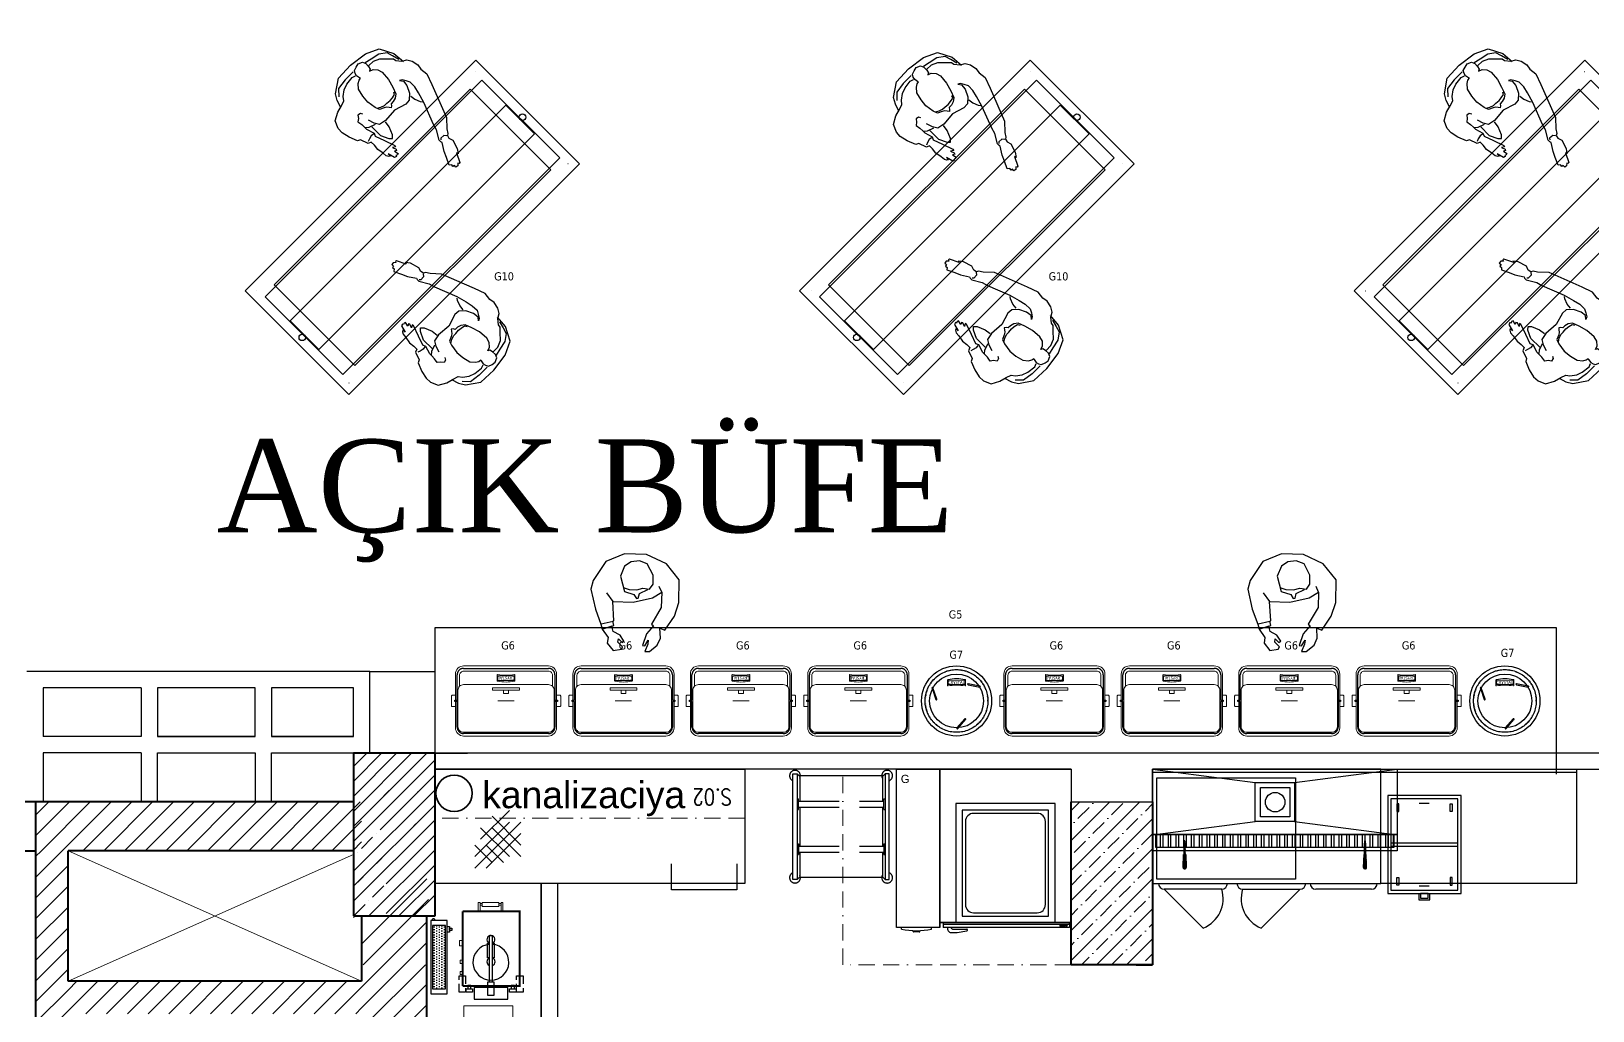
# Model space of a CAD drawing. Header units: millimetres. Extents: x 1531071 to 1560283, y -701792 to -691067.
# Drawn here: x 1554685 to 1555642, y -699708 to -699107 of the extents above; entities that cross this region are included whole.
import ezdxf
from ezdxf.enums import TextEntityAlignment as Align

# ---------------------------------------------------------------- set-up
doc = ezdxf.new("R2010")
doc.units = ezdxf.units.MM
doc.header["$LTSCALE"] = 20
doc.header["$MEASUREMENT"] = 0
for name, pattern in [('BORDER', [1.75, 0.5, -0.25, 0.5, -0.25, 0, -0.25]), ('DASHDOT', [25.4, 12.7, -6.35, 0, -6.35]), ('DASHED', [19.05, 12.7, -6.35]), ('DOT', [6.35, 0, -6.35]), ('DOT2', [0.125, 0, -0.125]), ('HIDDEN', [0.375, 0.25, -0.125]), ('HIDDEN2', [4.7625, 3.175, -1.5875])]:
    doc.linetypes.add(name, pattern=pattern)
for name, color, linetype, lineweight in [('-DWG_ANA', 7, 'Continuous', 50), ('-DWG_ANA_1', 7, 'BORDER', 0), ('-DWG_DETAY1', 7, 'Continuous', 25), ('-DWG_DETAY2', 7, 'Continuous', 15), ('0 CE EQUP', 7, 'Continuous', 18), ('0_Ном._пера__5', 5, 'Continuous', 0), ('BL-G', 102, 'Continuous', 0), ('GRC-Ekipman', 4, 'Continuous', 25), ('NO', 7, 'Continuous', 0), ('NO-C', 8, 'Continuous', 0), ('PLAN', 253, 'Continuous', 15), ('RAZMERI', 251, 'Continuous', 5), ('wall ext', 30, 'Continuous', 30)]:
    doc.layers.add(name, color=color, linetype=linetype, lineweight=lineweight)
for name, color, linetype in [('0 CE GRANITE', 152, 'Continuous'), ('0 CE HUMAN', 251, 'Continuous'), ('0 MC CAM', 4, 'Continuous'), ('0 MC DKP', 200, 'Continuous'), ('0 MC GRANIT', 152, 'Continuous'), ('0 MC METAL', 9, 'Continuous'), ('Kıtc-002 Çizgi', 7, 'Continuous'), ('SOŞUK ODA PANELİ', 4, 'Continuous')]:
    doc.layers.add(name, color=color, linetype=linetype)
for name, color, linetype, lineweight, true_color in [('Конструктив - Колонны_Ном._пера__202', 7, 'Continuous', 0, 0x38637a), ('Конструктив - Колонны_Ном._пера__28', 7, 'Continuous', 40, 0xffe4e1), ('Конструктив - Перегородки_Ном._пера__47', 7, 'Continuous', 25, 0x373737)]:
    doc.layers.add(name, color=color, linetype=linetype, lineweight=lineweight, true_color=true_color)
doc.styles.add('0 MC GENEL', font='calibri.ttf', dxfattribs={"width": 0.7, "height": 14})
doc.styles.add('ekp-yazı', font='arial.ttf', dxfattribs={"height": 10})
doc.styles.add('Romans', font='romans.shx')
doc.styles.get("Standard").update_dxf_attribs({"font": 'tahoma.ttf', "height": 10})
doc.styles.add('Times New  Roman', font='times.ttf')
doc.styles.add('СГЕНЕРИР_СТИЛЬ_1', font='arial.ttf')
pattern_1 = [(45, (1547823.123, -706312.456), (-6.363961, 6.363961), [])]

# ---------------------------------------------------------------- blocks, each defined once
blk = doc.blocks.new('A$C14C07334')
at = {"layer": '0 CE HUMAN', "linetype": 'ByBlock'}
for points in [[(197.6, 93.4), (227.5, 90.8), (256.2, 99.9), (283.5, 122.1), (301.7, 137.7), (305.6, 149.4), (325.1, 169), (346, 178.1), (360.3, 197.6), (369.4, 225), (368.1, 248.4), (375.9, 281), (364.2, 330.4), (323.8, 482.8), (293.9, 523.2), (284.8, 541.4), (277, 547.9), (275.7, 561), (283.5, 577.9), (275.7, 618.3), (264, 639.1), (261.4, 631.3), (245.8, 674.3), (240.6, 675.6), (238, 670.3), (230.1, 679.5), (219.7, 679.5), (219.7, 669), (211.9, 669), (211.9, 659.9), (202.8, 653.4), (214.5, 619.6), (222.3, 593.5), (240.6, 557), (238, 551.8), (236.7, 541.4), (256.2, 498.4), (260.1, 472.4), (287.4, 369.5), (295.2, 322.6), (299.1, 291.4), (296.5, 262.7), (286.1, 247.1), (274.4, 232.8), (264, 228.9), (275.7, 240.6), (275.7, 265.3), (264, 299.2), (243.2, 322.6), (221, 326.5), (165.1, 316.1), (106.5, 327.8), (75.3, 325.2), (61, 305.7), (49.3, 279.7)], [(46.7, 243.2), (40.2, 234.1), (27.2, 232.8), (19.3, 245.8), (8.9, 256.2), (14.1, 275.7), (16.7, 292.7), (18, 305.7), (32.4, 339.6), (28.5, 352.6), (48, 393), (70.1, 438.5), (68.8, 445), (57.1, 438.5), (64.9, 454.2), (62.3, 460.7), (53.2, 456.8), (59.7, 473.7), (53.2, 477.6), (46.7, 475), (45.4, 480.2), (36.3, 478.9), (24.6, 449), (25.9, 463.3), (19.3, 459.4), (12.8, 450.3), (8.9, 432), (1.1, 404.7), (1.1, 381.2), (-1.5, 363), (-15.8, 359.1), (-31.4, 325.2), (-44.4, 320), (-63.9, 284.9), (-75.6, 251), (-76.9, 225), (-66.5, 191.1), (-34, 167.7), (-4.1, 155.9), (18, 145.5), (27.2, 129.9), (49.3, 109.1), (74, 97.3), (110.4, 88.2), (126, 92.1)], [(274.4, 546.6), (265.3, 537.5), (247.1, 538.8), (243.2, 544)], [(28.5, 340.9), (15.4, 340.9), (1.1, 346.1), (-9.3, 351.3)], [(42.8, 310.9), (48, 364.3), (68.8, 398.2), (81.8, 407.3), (90.9, 395.6), (101.3, 359.1), (102.6, 331.7)], [(260.1, 312.2), (265.3, 334.4), (277, 356.5), (283.5, 364.3)], [(61, 312.2), (31.1, 305.7), (18, 296.6)], [(111.7, 261.4), (127.3, 269.2), (144.3, 273.1), (158.6, 271.8), (176.8, 271.8), (192.4, 267.9), (209.3, 262.7), (213.2, 252.3)], [(-10.6, 159.8), (-4.1, 127.3), (8.9, 98.6), (61, 53.1), (137.8, 41.3), (219.7, 43.9), (280.9, 64.8), (318.6, 120.8), (329, 174.2)], [(318.6, 154.6), (308.2, 124.7), (296.5, 99.9), (265.3, 81.7), (224.9, 77.8), (195, 73.9)], [(128.7, 72.6), (79.2, 77.8), (33.7, 89.5), (11.5, 118.2)]]:
    blk.add_lwpolyline(points, dxfattribs=at)
blk.add_lwpolyline([(161.2, 299.2), (154.7, 292.7), (146.9, 284.9), (136.5, 279.7), (115.6, 273.1), (106.5, 254.9), (96.1, 215.8), (96.1, 182), (100, 146.8), (114.3, 126), (126, 116.9), (136.5, 114.3), (133.9, 110.4), (130, 94.7), (131.3, 83), (136.5, 71.3), (152.1, 63.5), (167.7, 58.3), (187.2, 64.8), (195, 77.8), (196.3, 96), (195, 109.1), (187.2, 114.3), (204.1, 118.2), (219.7, 132.5), (227.5, 153.3), (228.8, 195), (222.3, 232.8), (214.5, 264), (200.2, 277.1), (184.6, 283.6), (171.6, 284.9), (167.7, 292.7)], close=True, dxfattribs=at)
blk = doc.blocks.new('TABAK OTOMATI 30')
at = {"layer": '0 CE EQUP'}
for p, q in [((-3.98, 14.31), (-3.98, 10.96)), ((6.98, 14.31), (6.98, 10.96))]:
    blk.add_line(p, q, dxfattribs=at)
at = {"layer": '0 CE EQUP', "lineweight": -2}
for points in [[(-13.56, 9.37), (-11.19, 2.41, 1), (-10.63, 2.6), (-12.99, 9.56, 1)], [(15.85, 10.61), (8.63, 12.04, 1), (8.52, 11.45), (15.73, 10.02, 1)], [(2.22, -15.48), (7.06, -9.95, 1), (6.61, -9.55), (1.76, -15.08, 1)]]:
    blk.add_lwpolyline(points, format="xyb", close=True, dxfattribs=at)
at = {"layer": '0 CE EQUP'}
blk.add_lwpolyline([(-3.33, 14.32), (6.33, 14.32, -0.414214), (6.56, 14.09), (6.56, 11.75, -0.414214), (6.33, 11.52), (-3.33, 11.52, -0.414214), (-3.56, 11.75), (-3.56, 14.09, -0.414214)], format="xyb", close=True, dxfattribs=at)
at = {"layer": '0 CE EQUP', "lineweight": -2}
for radius in [21.5, 16.5]:
    blk.add_circle((1.5, 1.5), radius, dxfattribs=at)
at = {"layer": '0 CE EQUP', "linetype": 'DOT2', "ltscale": 0.3}
blk.add_circle((1.5, 1.5), 19, dxfattribs=at)
at = {"layer": '0 CE EQUP'}
for centre, radius, start, end in [((-3.6, 14.31), 0.38, 104.01131, 180), ((-3.75, 10.96), 0.228, 180, 280.0047), ((1.5, -18.79), 29.98, 79.9953, 100.0047), ((1.5, -6.11), 21.43, 75.98869, 104.01131), ((6.6, 14.31), 0.38, 0, 75.98869), ((6.75, 10.96), 0.228, 259.9953, 0)]:
    blk.add_arc(centre, radius, start, end, dxfattribs=at)
at = {"layer": '0 CE GRANITE', "linetype": 'HIDDEN2', "lineweight": 30, "ltscale": 33}
blk.add_circle((1.5, 1.5), 19.25, dxfattribs=at)
at = {"layer": '0 CE EQUP', "style": '0 MC GENEL'}
blk.add_text('CRYSTAL', height=1.855, dxfattribs=at).set_placement((-3.69, 11.95))
blk = doc.blocks.new('CHAFING DISH GN1-1')
at = {"layer": '0 CE EQUP'}
for p, q in [((38.5, 0), (28.5, 0)), ((28.02, -12.6), (28.02, -15.95)), ((38.98, -12.6), (38.98, -15.95))]:
    blk.add_line(p, q, dxfattribs=at)
for points in [[(59.5, 21.5), (7.5, 21.5, 0.414214), (2.5, 16.5), (2.5, -16.5, 0.414214), (7.5, -21.5), (59.5, -21.5, 0.414214), (64.5, -16.5), (64.5, 16.5, 0.414214)], [(4, -6.53, 0.414214), (7.5, -10.03), (59.5, -10.03, 0.414214), (63, -6.53), (63, 15.75, 0.414214), (59.5, 19.25), (7.5, 19.25, 0.414214), (4, 15.75)], [(0.5, 3.5), (2.5, 3.5), (2.5, -3.5), (0.5, -3.5, -0.414214), (0, -3), (0, 3, -0.414214)], [(66.5, 3.5), (64.5, 3.5), (64.5, -3.5), (66.5, -3.5, 0.414214), (67, -3), (67, 3, 0.414214)], [(28.67, -12.59), (38.33, -12.59, -0.414214), (38.56, -12.82), (38.56, -15.16, -0.414214), (38.33, -15.39), (28.67, -15.39, -0.414214), (28.44, -15.16), (28.44, -12.82, -0.414214)]]:
    blk.add_lwpolyline(points, format="xyb", close=True, dxfattribs=at)
blk.add_lwpolyline([(5, -8.98), (5, -15.75, 0.414214), (7.5, -18.25), (59.5, -18.25, 0.414214), (62, -15.75), (62, -8.98)], format="xyb", dxfattribs=at)
for points in [[(41.75, -6.53), (25.25, -6.53), (25.25, -8.03), (41.75, -8.03)], [(35, -4.53), (32, -4.53), (32, -6.53), (35, -6.53)]]:
    blk.add_lwpolyline(points, close=True, dxfattribs=at)
for centre, radius, start, end in [((28.4, -12.6), 0.38, 104.01131, 180), ((28.25, -15.95), 0.228, 180, 280.0047), ((33.5, -45.71), 29.98, 79.9953, 100.0047), ((33.5, -33.02), 21.43, 75.98869, 104.01131), ((38.6, -12.6), 0.38, 0, 75.98869), ((38.75, -15.95), 0.228, 259.9953, 0)]:
    blk.add_arc(centre, radius, start, end, dxfattribs=at)
at = {"layer": '0 CE GRANITE', "linetype": 'HIDDEN2', "lineweight": 30, "ltscale": 33}
blk.add_lwpolyline([(3.5, -0.4), (2, -0.4), (2, 0.4), (3.5, 0.4), (3.5, 16, -0.414214), (7.5, 20), (59.5, 20, -0.414214), (63.5, 16), (63.5, 0.4), (65, 0.4), (65, -0.4), (63.5, -0.4), (63.5, -16, -0.414214), (59.5, -20), (7.5, -20, -0.414214), (3.5, -16)], format="xyb", close=True, dxfattribs=at)
at = {"layer": '0 CE EQUP', "style": '0 MC GENEL'}
blk.add_text('CRYSTAL', height=1.855, dxfattribs=at).set_placement((28.31, -14.96))
blk = doc.blocks.new('BÜFE SOĞUK 200X90')
at = {"layer": '0 MC CAM'}
blk.add_lwpolyline([(6, -11.26), (6, -78.74), (194, -78.74), (194, -11.26)], close=True, dxfattribs=at)
at = {"layer": '0 MC DKP', "linetype": 'DOT', "ltscale": 22}
blk.add_lwpolyline([(5, -85), (195, -85), (195, -5), (5, -5)], close=True, dxfattribs=at)
at = {"layer": '0 MC GRANIT'}
blk.add_lwpolyline([(0, -90), (200, -90), (200, 0), (0, 0)], close=True, dxfattribs=at)
at = {"layer": '0 MC GRANIT', "color": 230, "linetype": 'DASHDOT'}
blk.add_lwpolyline([(185, -80), (185, -10), (15, -10), (15, -80)], close=True, dxfattribs=at)
at = {"layer": '0 MC METAL', "extrusion": (0, 0, -1)}
blk.add_lwpolyline([(-193.5, -32.5), (-193.5, -57.5), (-6.5, -57.5), (-6.5, -32.5)], close=True, dxfattribs=at)
at = {"layer": '0 MC METAL'}
for centre in [(4.5, -45), (195.5, -45)]:
    blk.add_circle(centre, 2, dxfattribs=at)
blk = doc.blocks.new('A$C4B0D08F2')
at = {"layer": '0 CE HUMAN'}
for p, q in [((16.83, 48.02), (13.76, 47.17)), ((26.12, 51.34), (16.83, 48.02)), ((38.33, 54.14), (26.12, 51.34)), ((43.73, 52.74), (38.33, 54.14)), ((55.34, 44.89), (43.73, 52.74)), ((5.29, 44.15), (0.72, 40.5)), ((0.72, 40.5), (1.54, 35.45)), ((8.6, 43.58), (5.29, 44.15)), ((13.76, 47.17), (8.6, 43.58)), ((10.16, 36.27), (12.4, 40.38)), ((12.4, 40.38), (15.67, 41.2)), ((15.67, 41.2), (13.58, 47.39)), ((15.67, 41.2), (15.93, 39.98)), ((15.93, 39.98), (18.78, 40.66)), ((18.56, 40.48), (16.81, 47.82)), ((18.78, 40.66), (18.91, 40.05)), ((18.91, 40.05), (30.68, 40.71)), ((30.68, 40.71), (30.27, 28.26)), ((30.85, 40.49), (36.09, 44.44)), ((60, 33.45), (55.34, 44.89)), ((1.54, 35.45), (3.04, 34.69)), ((3.04, 34.69), (5.74, 37.56)), ((7.89, 37.31), (5.65, 34.99)), ((5.65, 34.99), (6.32, 33.92)), ((5.74, 37.56), (7.89, 37.31)), ((6.32, 33.92), (10.16, 36.27)), ((36.99, 33.55), (35.06, 27.72)), ((46.23, 35.99), (36.99, 33.55)), ((38.06, 30.75), (37.94, 26.01)), ((39.24, 33.79), (38.06, 30.75)), ((52.46, 33.52), (46.23, 35.99)), ((55.1, 29.46), (52.46, 33.52)), ((55.68, 24.36), (55.1, 29.46)), ((59.68, 20), (60, 33.45)), ((0.13, 21.12), (0, 18.24)), ((4.48, 19.25), (0.13, 21.12)), ((3.85, 22.49), (3.5, 21.14)), ((3.5, 21.14), (7.04, 18.96)), ((10.92, 20.11), (3.85, 22.49)), ((7.04, 18.96), (4.48, 19.25)), ((15.79, 15.79), (10.92, 20.11)), ((30.27, 28.26), (32.91, 16.45)), ((35.06, 27.72), (32.54, 26.2)), ((32.54, 26.2), (32.8, 25.14)), ((32.8, 25.14), (35.57, 24.43)), ((35.57, 24.43), (38.12, 19.27)), ((37.94, 26.01), (38.88, 22.19)), ((38.88, 22.19), (38.33, 18.13)), ((46.91, 16.03), (53.84, 19.59)), ((53.77, 7.82), (59.68, 20)), ((53.84, 19.59), (55.68, 24.36)), ((0, 18.24), (4, 13.41)), ((4, 13.41), (8.36, 11.47)), ((8.36, 11.47), (14.35, 11.79)), ((14.35, 11.79), (13.21, 8.74)), ((16.92, 17.06), (15.79, 15.79)), ((27.14, 10.95), (16.92, 17.06)), ((36.53, 10.66), (27.14, 10.95)), ((32.91, 16.45), (36.53, 10.66)), ((36.53, 10.66), (39.89, 12.25)), ((38.33, 18.13), (41.33, 16)), ((41.33, 16), (46.91, 16.03)), ((13.21, 8.74), (21.74, 2.95)), ((21.74, 2.95), (30.06, 0.2)), ((30.06, 0.2), (43.96, 0)), ((43.96, 0), (53.77, 7.82))]:
    blk.add_line(p, q, dxfattribs=at)
blk = doc.blocks.new('A$C08286D81')
at = {"layer": 'Kıtc-002 Çizgi'}
h = blk.add_hatch(dxfattribs=at)
h.set_pattern_fill('DOTS', color=256, style=0)
h.set_pattern_definition([(0, (-5258.2797, -8365.3325), (0.79375, 1.5875), [0, -1.5875])])
h.paths.add_polyline_path([(3, 11.83), (3, 3.83), (42, 3.83), (42, 11.83)])
for points in [[(0, 2.83), (45, 2.83), (45, 12.83), (0, 12.83)], [(3, 3.83), (42, 3.83), (42, 11.83), (3, 11.83)], [(45, 11.83), (45.9, 11.83), (46.2, 11.53), (46.2, 10.93), (45.9, 10.63), (45, 10.63)], [(37.83, 2.83), (41.38, 2.83), (41.38, 1.42), (37.83, 1.42)], [(38.9, 1.42), (40.31, 1.42), (40.31, 0), (38.9, 0)]]:
    blk.add_lwpolyline(points, close=True, dxfattribs=at)
blk = doc.blocks.new('RATİONAL 102-G')
for p, q in [((0, -97), (0, 0)), ((0, 0), (26.5, 0)), ((26.5, 0), (26.5, -97)), ((26.5, -94), (26.5, 0)), ((26.5, 0), (107, 0)), ((107, 0), (107, -94)), ((97.25, -21), (36.25, -21)), ((36.25, -21), (36.25, -94)), ((97.25, -94), (97.25, -21)), ((26.5, -97), (26.5, -94)), ((26.5, -94), (28.5, -94)), ((107, -94), (26.5, -94)), ((28.5, -94), (106, -94)), ((28.5, -94), (28.76, -94.24)), ((28.76, -94.24), (28.5, -94.38)), ((28.5, -94.38), (28.74, -94.54)), ((28.74, -94.54), (28.5, -94.67)), ((28.5, -94.67), (28.75, -94.78)), ((28.75, -94.78), (28.5, -95)), ((28.5, -95), (28.5, -97)), ((28.5, -95), (106, -95)), ((36.25, -94), (97.25, -94)), ((106, -94), (105.74, -94.24)), ((105.74, -94.24), (106, -94.38)), ((106, -94.67), (105.75, -94.78)), ((105.75, -94.78), (106, -95)), ((106, -94.38), (105.76, -94.54)), ((105.76, -94.54), (106, -94.67)), ((106, -94), (107, -94)), ((106, -95), (106, -97)), ((26.5, -97), (0, -97)), ((106, -97), (28.5, -97))]:
    blk.add_line(p, q)
at = {"color": 33}
for p, q in [((93.25, -25), (40.25, -25)), ((40.25, -25), (40.25, -90)), ((86.25, -27), (47.25, -27)), ((93.25, -90), (93.25, -25)), ((42.25, -32), (42.25, -83)), ((91.25, -83), (91.25, -32)), ((40.25, -90), (93.25, -90)), ((47.25, -88), (86.25, -88)), ((102.69, -95.58), (100.47, -95.58)), ((102.69, -95.58), (102.69, -96.42)), ((104.14, -95.5), (103.69, -95.78)), ((104.59, -95.78), (104.14, -95.5)), ((3, -98), (3, -97)), ((10.25, -99.41), (10.25, -98.99)), ((13.95, -99.71), (10.55, -99.71)), ((13.95, -99.71), (13.95, -99.71)), ((14.25, -99.41), (14.25, -98.99)), ((21.5, -98), (21.5, -97)), ((34.36, -98), (43, -98)), ((102.69, -96.42), (100.47, -96.42)), ((103.69, -95.78), (103.69, -96.22)), ((103.69, -96.22), (104.14, -96.5)), ((104.14, -96.5), (104.59, -96.22)), ((104.59, -96.22), (104.59, -95.78))]:
    blk.add_line(p, q, dxfattribs=at)
blk.add_circle((104.14, -96), 0.422, dxfattribs=at)
for centre, radius, start, end in [((47.25, -32), 5, 90, 180), ((86.25, -32), 5, 0, 90), ((47.25, -83), 5, 180, 270), ((86.25, -83), 5, 270, 0), ((100.47, -96), 0.422, 90, 270), ((12.25, -55.93), 43.07, 257.59959, 282.40041), ((10.55, -99.41), 0.3, 180, 270), ((13.95, -99.41), 0.3, 269.97089, 0), ((33.39, -97.99), 2.13, 152.45143, 271.83838), ((34.5, -67.37), 32.77, 268.1836, 285.19431), ((34.4, -97.1), 0.901, 173.67862, 268.01101), ((43, -98.5), 0.5, 280.22348, 90)]:
    blk.add_arc(centre, radius, start, end, dxfattribs=at)
at = {"color": 4, "style": 'ekp-yazı'}
blk.add_text('G', height=5, dxfattribs=at).set_placement((2.58, -8.38))
blk = doc.blocks.new('ARB. GN 2.1 17 raflı')
at = {"ltscale": 5}
for p, q in [((-56.52, 0), (-54.87, -1.65)), ((-2.48, 0), (-4.13, -1.65)), ((-3.72, -1.24), (-55.28, -1.24)), ((-54.87, -1.65), (-54.87, -16.92)), ((-4.13, -1.65), (-4.13, -16.92)), ((-54.87, -20.58), (-54.87, -44.42)), ((-4.13, -20.58), (-4.13, -44.42)), ((-54.87, -48.08), (-54.87, -63.35)), ((-4.13, -48.08), (-4.13, -63.35)), ((-56.52, -65), (-54.87, -63.35)), ((-3.72, -63.76), (-55.28, -63.76)), ((-2.48, -65), (-4.13, -63.35))]:
    blk.add_line(p, q, dxfattribs=at)
at = {"color": 253, "linetype": 'HIDDEN', "ltscale": 5}
for p, q in [((-56.52, -15.45), (-55.7, -15.45)), ((-55.7, -22.05), (-55.7, -15.45)), ((-55.7, -16.92), (-3.3, -16.92)), ((-3.3, -22.05), (-3.3, -15.45)), ((-3.3, -15.45), (-2.48, -15.45)), ((-56.52, -22.05), (-55.7, -22.05)), ((-55.7, -20.58), (-3.3, -20.58)), ((-3.3, -22.05), (-2.48, -22.05)), ((-56.52, -42.95), (-55.7, -42.95)), ((-55.7, -42.95), (-55.7, -49.55)), ((-55.7, -44.42), (-3.3, -44.42)), ((-3.3, -42.95), (-3.3, -49.55)), ((-3.3, -42.95), (-2.48, -42.95)), ((-56.52, -49.55), (-55.7, -49.55)), ((-55.7, -48.08), (-3.3, -48.08)), ((-3.3, -49.55), (-2.48, -49.55))]:
    blk.add_line(p, q, dxfattribs=at)
at = {"ltscale": 5}
for points in [[(-56.52, -65), (-59, -65), (-59, 0), (-56.52, 0)], [(0, 0), (-2.48, 0), (-2.48, -65), (0, -65)]]:
    blk.add_lwpolyline(points, close=True, dxfattribs=at)
at = {"color": 253, "linetype": 'HIDDEN', "ltscale": 5}
for centre, start, end in [((-57.76, -1.24), 331.04498, 247.97569), ((-1.24, -1.24), 292.02431, 208.95502), ((-57.76, -63.76), 112.02431, 28.95502), ((-1.24, -63.76), 151.04498, 67.97569)]:
    blk.add_arc(centre, 3.3, start, end, dxfattribs=at)
blk = doc.blocks.new('RRN193')
at = {"layer": '-DWG_ANA_1', "color": 0}
blk.add_lwpolyline([(0, -30), (0, 0), (190, 0), (190, -30)], close=True, dxfattribs=at)
at = {"layer": 'NO', "linetype": 'Continuous', "style": 'Romans', "width": 0.8}
blk.add_attdef('NO', text='', height=10, dxfattribs=at).set_placement((170, -17), align=Align.MIDDLE)
blk = doc.blocks.new('ROB-MSD060')
at = {"layer": '-DWG_ANA', "color": 0, "const_width": 1.2}
for points in [[(0, 0.15), (0, -45.59)], [(0, 0.15), (35, 0.15), (35, -45.59), (0, -45.59)]]:
    blk.add_lwpolyline(points, dxfattribs=at)
at = {"layer": '-DWG_DETAY1', "color": 0}
for points in [[(18.34, -43.12), (18.34, -14.82), (16.34, -14.82), (16.34, -43.12)], [(16.34, -28.29), (15.34, -28.29), (15.34, -19.44), (16.34, -19.44)], [(18.34, -19.44), (19.34, -19.44), (19.34, -28.29)], [(19.34, -28.29), (18.34, -28.29)], [(6.11, -49.39), (2.11, -49.39), (2.11, -47.39), (6.11, -47.39), (6.11, -49.39)], [(5.11, -47.39), (5.11, -45.39), (3.11, -45.39), (3.11, -47.39)], [(19.25, -51.41), (15.53, -51.41), (15.53, -43.12), (19.25, -43.12), (19.25, -51.41)], [(32.79, -49.39), (28.79, -49.39), (28.79, -47.39), (32.79, -47.39), (32.79, -49.39)], [(31.79, -47.39), (31.79, -45.39), (29.79, -45.39), (29.79, -47.39)]]:
    blk.add_lwpolyline(points, dxfattribs=at)
at = {"layer": '-DWG_DETAY1', "color": 0, "linetype": 'HIDDEN'}
for points in [[(1.84, -39.37), (1.84, -49.37), (-2.16, -49.37), (-2.16, -39.37)], [(37.1, -39.37), (37.1, -49.37), (33.1, -49.37), (33.1, -39.37)]]:
    blk.add_lwpolyline(points, close=True, dxfattribs=at)
at = {"layer": '-DWG_DETAY1', "color": 0}
blk.add_lwpolyline([(7.18, -53.74), (27.77, -53.74), (27.77, -46.63), (7.18, -46.63)], close=True, dxfattribs=at)
for centre, radius, start, end in [((17.4, -17.08), 2.5, 292.12877, 244.95622), ((17.36, -31.02), 11, 95.31327, 84.88143), ((17.4, -30.77), 2.5, 115.04378, 244.95622), ((17.4, -30.77), 2.5, 292.12877, 67.87123)]:
    blk.add_arc(centre, radius, start, end, dxfattribs=at)
at = {"layer": '-DWG_DETAY2', "color": 0}
for points in [[(9.58, 0.6), (9.58, 5.56), (10.71, 5.56), (10.71, 0.6)], [(10.79, 4.99), (12.06, 4.99)], [(12.06, 3.87), (10.79, 3.87)], [(22.32, 4.99), (23.59, 4.99)], [(23.59, 3.87), (22.32, 3.87)], [(23.59, 0.6), (23.59, 5.56), (24.72, 5.56), (24.72, 0.6)], [(-0.27, -20.97), (-1.87, -20.97), (-1.87, -17.72), (-0.27, -17.72)], [(-0.27, -31.75), (-1.55, -31.75), (-1.55, -29.79), (-0.27, -29.79)], [(-0.27, -38.67), (-1.55, -38.67), (-1.55, -36.71), (-0.27, -36.71)]]:
    blk.add_lwpolyline(points, dxfattribs=at)
blk.add_lwpolyline([(12.2, 5.59), (12.09, 5.59), (12.09, 3.23), (12.2, 3.23), (22.32, 3.23), (22.32, 5.59)], close=True, dxfattribs=at)
at = {"layer": 'NO-C', "color": 0}
blk.add_lwpolyline([(0.74, -57.77), (30.74, -57.77), (30.74, -73.77), (0.74, -73.77)], close=True, dxfattribs=at)
at = {"layer": 'NO', "linetype": 'Continuous', "style": 'Romans', "width": 0.8}
blk.add_attdef('NO', text='', height=10, dxfattribs=at).set_placement((15.74, -65.77), align=Align.MIDDLE)
blk = doc.blocks.new('T_PC')
at = {"layer": '-DWG_DETAY2', "color": 0}
for points in [[(27.93, 27.07), (45.61, 44.75)], [(35, 41.21), (52.68, 23.54)], [(24.39, 9.39), (52.68, 37.68)], [(24.39, 16.46), (45.61, 37.68)], [(27.93, 34.14), (45.61, 16.46)], [(31.46, 9.39), (52.68, 30.61)], [(35, 34.14), (52.68, 16.46)], [(24.39, 23.54), (35, 12.93)], [(31.46, 23.54), (42.07, 12.93)]]:
    blk.add_lwpolyline(points, dxfattribs=at)
blk = doc.blocks.new('T_C')
at = {"layer": '-DWG_DETAY1', "color": 0, "linetype": 'DASHED'}
for p, q in [((5, -4), (5, 12)), ((45, 12), (45, -4))]:
    blk.add_line(p, q, dxfattribs=at)
at = {"layer": '-DWG_DETAY1', "color": 0, "linetype": 'Continuous'}
blk.add_line((45, -4), (5, -4), dxfattribs=at)
blk = doc.blocks.new('rtht')
at = {"layer": 'SOŞUK ODA PANELİ', "color": 0, "lineweight": -3, "ltscale": 0.5}
blk.add_lwpolyline([(1558249.17, -697578.55), (1558059.17, -697578.55), (1558059.17, -697508.55), (1558249.17, -697508.55)], close=True, dxfattribs=at)
at = {"layer": 'PLAN', "color": 0, "linetype": 'Continuous', "rotation": 180}
for name, p in [('T_C', (1558109.17, -697508.55)), ('T_PC', (1558249.17, -697508.55))]:
    blk.add_blockref(name, p, dxfattribs=at)
at = {"layer": 'NO', "linetype": 'Continuous', "style": 'Romans', "width": 0.8}
blk.add_attdef('NO', text='', height=10, rotation=180, dxfattribs=at).set_placement((1558081.17, -697523.55), align=Align.MIDDLE)
blk = doc.blocks.new('DavlKömrIzg. 150')
h = blk.add_hatch()
h.set_pattern_fill('ANSI32', color=251, scale=0.5, angle=45, style=0)
h.set_pattern_definition([(90, (-7870.637, -4635.403), (-4.7625, 9e-16), []), (90, (-7869.0497, -4633.8156), (-4.7625, 9e-16), [])])
h.paths.add_polyline_path([(-2, -48), (-2, -40), (-147.95, -40), (-147.95, -48)])
h = blk.add_hatch()
h.set_pattern_fill('ANSI32', color=251, style=0)
h.set_pattern_definition([(135, (3902.84952, -9183.53824), (0.265165043, 0.265165043), []), (135, (3902.67275, -9183.53824), (0.265165043, 0.265165043), [])])
h.paths.add_polyline_path([(-131.02, -53.1), (-129.64, -53.1), (-129.61, -54.1), (-131.05, -54.1)])
h.paths.add_polyline_path([(-130.99, -52.27), (-130.68, -52.27), (-130.68, -46.47), (-130.59, -45.1), (-130.07, -45.1), (-129.98, -46.47), (-129.98, -52.27), (-129.67, -52.27), (-129.64, -53.1), (-131.02, -53.1)])
h.paths.add_polyline_path([(-131.12, -56.1), (-129.54, -56.1), (-129.4, -60.23, -0.437405), (-130.1, -60.99), (-130.56, -60.99, -0.437405), (-131.26, -60.23)])
h.paths.add_polyline_path([(-131.05, -54.1), (-129.61, -54.1), (-129.54, -56.1), (-131.12, -56.1)])
h.paths.add_polyline_path([(-130.52, -43.81), (-130.14, -43.81), (-130.07, -45.1), (-130.59, -45.1)])
h = blk.add_hatch()
h.set_pattern_fill('ANSI32', color=251, style=0)
h.set_pattern_definition([(45, (-4508.3157, -9183.53824), (-0.265165043, 0.265165043), []), (45, (-4508.13894, -9183.53824), (-0.265165043, 0.265165043), [])])
h.paths.add_polyline_path([(-18.98, -53.1), (-20.36, -53.1), (-20.39, -54.1), (-18.95, -54.1)])
h.paths.add_polyline_path([(-19.01, -52.27), (-19.32, -52.27), (-19.32, -46.47), (-19.41, -45.1), (-19.93, -45.1), (-20.02, -46.47), (-20.02, -52.27), (-20.33, -52.27), (-20.36, -53.1), (-18.98, -53.1)])
h.paths.add_polyline_path([(-18.88, -56.1), (-20.46, -56.1), (-20.6, -60.23, 0.437405), (-19.9, -60.99), (-19.44, -60.99, 0.437405), (-18.74, -60.23)])
h.paths.add_polyline_path([(-18.95, -54.1), (-20.39, -54.1), (-20.46, -56.1), (-18.88, -56.1)])
h.paths.add_polyline_path([(-19.48, -43.81), (-19.86, -43.81), (-19.93, -45.1), (-19.41, -45.1)])
at = {"color": 251}
for p, q in [((-150, 0), (-87, -8.07)), ((-63, -8.07), (0, 0)), ((-150, -40.13), (-87, -32.07)), ((-63, -32.07), (0, -40.13)), ((-130.68, -46.47), (-130.52, -43.81)), ((-130.68, -52.27), (-130.68, -46.47)), ((-130.15, -43.81), (-130.52, -43.81)), ((-130.51, -43.81), (-130.14, -43.81)), ((-129.98, -46.47), (-130.14, -43.81)), ((-129.98, -52.27), (-129.98, -46.47)), ((-20.02, -46.47), (-19.86, -43.81)), ((-20.02, -52.27), (-20.02, -46.47)), ((-19.49, -43.81), (-19.86, -43.81)), ((-19.85, -43.81), (-19.48, -43.81)), ((-19.32, -46.47), (-19.48, -43.81)), ((-19.32, -52.27), (-19.32, -46.47)), ((-131.26, -60.23), (-130.99, -52.27)), ((-130.99, -52.27), (-130.68, -52.27)), ((-129.98, -52.27), (-129.67, -52.27)), ((-129.67, -52.27), (-129.98, -52.27)), ((-129.67, -52.27), (-129.4, -60.23)), ((-129.4, -60.23), (-129.67, -52.27)), ((-20.6, -60.23), (-20.33, -52.27)), ((-20.33, -52.27), (-20.6, -60.23)), ((-20.33, -52.27), (-20.02, -52.27)), ((-20.02, -52.27), (-20.33, -52.27)), ((-19.01, -52.27), (-19.32, -52.27)), ((-18.74, -60.23), (-19.01, -52.27)), ((-130.1, -60.99), (-130.56, -60.99)), ((-130.56, -60.99), (-130.1, -60.99)), ((-19.44, -60.99), (-19.9, -60.99)), ((-19.9, -60.99), (-19.44, -60.99))]:
    blk.add_line(p, q, dxfattribs=at)
for points in [[(-150, 0), (0, 0), (0, -50), (-150, -50)], [(-150, 0), (0, 0), (0, -40), (-150, -40)], [(-147.95, -40), (-2, -40), (-2, -48), (-147.95, -48)]]:
    blk.add_lwpolyline(points, close=True)
for points in [[(-87, -8.07), (-63, -8.07), (-63, -32.07), (-87, -32.07)], [(-83.83, -11.13), (-65.83, -11.13), (-65.83, -29.13), (-83.83, -29.13)]]:
    blk.add_lwpolyline(points, close=True, dxfattribs=at)
blk.add_circle((-74.83, -20.13), 6, dxfattribs=at)
for centre, start, end in [((-130.56, -60.29), 175.50083, 270), ((-130.1, -60.29), 270, 4.49917), ((-130.1, -60.29), 270, 4.49917), ((-19.9, -60.29), 175.50083, 270), ((-19.9, -60.29), 175.50083, 270), ((-19.44, -60.29), 270, 4.49917)]:
    blk.add_arc(centre, 0.706, start, end, dxfattribs=at)
blk = doc.blocks.new('CTezg.120-70')
for p, q in [((-120, -70), (-120, 0)), ((-120, 0), (0, 0)), ((0, 0), (0, -70)), ((0, -2), (-120, -2)), ((0, -70), (-120, -70))]:
    blk.add_line(p, q)
blk = doc.blocks.new('A$C0E9B5C18')
at = {"layer": 'Kıtc-002 Çizgi'}
for points in [[(0, 3.91), (45, 3.91), (45, 63.91), (0, 63.91)], [(5.51, 54.08), (6.74, 54.08), (6.74, 58.83), (5.51, 58.83)], [(39.49, 54.08), (38.26, 54.08), (38.26, 58.83), (39.49, 58.83)], [(5.51, 13.74), (6.74, 13.74), (6.74, 8.99), (5.51, 8.99)], [(39.49, 13.74), (38.26, 13.74), (38.26, 8.99), (39.49, 8.99)], [(20.13, 3.91), (20.13, 1), (24.87, 1), (24.87, 3.91)]]:
    blk.add_lwpolyline(points, close=True, dxfattribs=at)
at = {"layer": 'Kıtc-002 Çizgi', "linetype": 'DASHED', "ltscale": 10}
blk.add_lwpolyline([(2, 5.91), (43, 5.91), (43, 61.91), (2, 61.91)], close=True, dxfattribs=at)
at = {"layer": 'Kıtc-002 Çizgi'}
for points in [[(19.25, 59.29), (25.38, 59.29)], [(2, 32.91), (43, 32.91)], [(19.13, 3.91), (19.13, 0), (25.87, 0), (25.87, 3.91)], [(19.25, 8.53), (25.38, 8.53)]]:
    blk.add_lwpolyline(points, dxfattribs=at)
at = {"layer": 'Kıtc-002 Çizgi', "ltscale": 15}
blk.add_lwpolyline([(2, 34.91), (43, 34.91)], dxfattribs=at)
blk = doc.blocks.new('FRENOX CGN2-E')
at = {"linetype": 'Continuous'}
for p, q in [((0, 0), (0, -70)), ((140, 0), (0, 0)), ((140, -70), (140, 0)), ((140, -2), (0, -2)), ((0, -70), (140, -70))]:
    blk.add_line(p, q, dxfattribs=at)
at = {"color": 251, "linetype": 'Continuous'}
for p, q in [((42.37, -73.5), (7.16, -73.5)), ((7.16, -73.5), (31.06, -97.41)), ((55.23, -73.5), (90.44, -73.5)), ((90.44, -73.5), (66.53, -97.41)), ((134.25, -73.5), (100.09, -73.5))]:
    blk.add_line(p, q, dxfattribs=at)
at = {"color": 251}
blk.add_lwpolyline([(2.54, -5.31), (87.54, -5.31), (87.54, -67.31), (2.54, -67.31), (2.54, -5.31)], dxfattribs=at)
at = {"color": 251, "linetype": 'Continuous'}
for centre, radius, start, end in [((7.16, -70), 3.5, 180, 270), ((23.74, -79.32), 19.52, 292.03497, 17.34282), ((42.37, -70), 3.5, 270, 0), ((55.23, -70), 3.5, 180, 270), ((73.86, -79.32), 19.52, 162.65718, 247.96503), ((90.44, -70), 3.5, 270, 0), ((100.09, -70), 3.5, 180, 270), ((134.25, -70), 3.5, 270, 0)]:
    blk.add_arc(centre, radius, start, end, dxfattribs=at)
blk = doc.blocks.new('A$C251415C6')
at = {"layer": 'GRC-Ekipman'}
blk.add_blockref('FRENOX CGN2-E', (0, 98.83), dxfattribs=at)

msp = doc.modelspace()

# ---------------------------------------------------------------- hatches: boundary and pattern name
at = {"layer": 'Конструктив - Колонны_Ном._пера__202', "linetype": 'Continuous'}
h = msp.add_hatch(dxfattribs=at)
h.set_pattern_fill('БЛОКИ_ЭФФЕКТИВНЫЕ', color=1, scale=0.1, style=0, pattern_type=2)
h.set_pattern_definition(pattern_1)
h.paths.add_polyline_path([(1554687.21, -699610.21), (1554887.21, -699610.21), (1554887.21, -699580.21), (1554687.21, -699580.21)])
h = msp.add_hatch(dxfattribs=at)
h.set_pattern_fill('ЖЕЛЕЗОБЕТОН__ГОСТ_', color=1, scale=0.1, style=0, pattern_type=2)
h.set_pattern_definition([(45, (1547823.123, -706312.456), (-9.192388, 9.192388), []), (45, (1547818.527, -706307.86), (-9.192388, 9.192388), [9.75, -3.25, 0, -3.25])])
h.paths.add_polyline_path([(1555322.21, -699580.21), (1555372.21, -699580.21), (1555372.21, -699680.21), (1555322.21, -699680.21)])
h = msp.add_hatch(dxfattribs=at)
h.set_pattern_fill('БЛОКИ_ЭФФЕКТИВНЫЕ', color=1, scale=0.1, style=0, pattern_type=2)
h.set_pattern_definition(pattern_1)
h.paths.add_polyline_path([(1554707.21, -699610.21), (1554687.21, -699610.21), (1554687.21, -699750.21), (1554707.21, -699750.21)])
h = msp.add_hatch(dxfattribs=at)
h.set_pattern_fill('БЛОКИ_ЭФФЕКТИВНЫЕ', color=1, scale=0.1, style=0, pattern_type=2)
h.set_pattern_definition(pattern_1)
h.paths.add_polyline_path([(1554707.21, -699710.21), (1554887.21, -699710.21), (1554887.21, -699690.21), (1554707.21, -699690.21)])

# ---------------------------------------------------------------- linework, layer by layer
at = {"layer": '-DWG_ANA_1', "color": 0}
msp.add_lwpolyline([(1555322.21, -699680.21), (1555182.22, -699680.21), (1555182.22, -699560.26), (1555322.21, -699560.26)], close=True, dxfattribs=at)
at = {"color": 0, "lineweight": 30, "ltscale": 0.5}
for p, q in [((1554892.21, -699500.26), (1554681.97, -699500.21)), ((1554892.21, -699550.21), (1554892.21, -699500.26)), ((1554751.92, -699510.21), (1554691.92, -699510.21)), ((1554691.92, -699510.21), (1554691.92, -699540.21)), ((1554821.92, -699510.21), (1554761.92, -699510.21)), ((1554882.21, -699510.21), (1554831.92, -699510.21)), ((1554882.21, -699540.21), (1554882.21, -699510.21)), ((1554751.92, -699540.21), (1554691.92, -699540.21)), ((1554751.92, -699550.21), (1554691.92, -699550.21)), ((1554691.92, -699550.21), (1554691.92, -699580.21)), ((1555372.21, -699580.21), (1555372.21, -699560.26))]:
    msp.add_line(p, q, dxfattribs=at)
at = {"color": 0, "lineweight": -3, "ltscale": 0.5}
msp.add_line((1554821.92, -699510.21), (1554761.92, -699510.21), dxfattribs=at)
at = {"color": 0, "lineweight": 30, "ltscale": 0.5}
msp.add_lwpolyline([(1554892.21, -699500.26), (1554932.16, -699500.26), (1554932.16, -699550.21), (1554892.21, -699550.21)], close=True, dxfattribs=at)
at = {"color": 0, "lineweight": 30, "ltscale": 0.5, "flags": 128}
for points in [[(1554751.92, -699510.21), (1554751.92, -699540.21)], [(1554761.92, -699510.21), (1554761.92, -699540.21)], [(1554821.92, -699540.21), (1554821.92, -699510.21)], [(1554831.92, -699510.21), (1554831.92, -699540.21)], [(1554821.92, -699540.21), (1554761.92, -699540.21)], [(1554761.92, -699540.21), (1554821.92, -699540.21)], [(1554882.21, -699540.21), (1554831.92, -699540.21)], [(1554831.92, -699540.21), (1554882.21, -699540.21)], [(1554751.92, -699550.21), (1554751.92, -699580.21)], [(1554761.92, -699580.21), (1554761.92, -699550.21)], [(1554761.92, -699550.21), (1554821.92, -699550.21)], [(1554821.92, -699550.21), (1554821.92, -699580.21)], [(1554831.92, -699550.21), (1554882.21, -699550.21)], [(1554831.92, -699580.21), (1554831.92, -699550.21)]]:
    msp.add_lwpolyline(points, dxfattribs=at)
at = {"color": 0, "lineweight": 30, "ltscale": 0.5}
for points in [[(1554952.21, -699550.26), (1554932.21, -699550.26)], [(1554932.21, -699550.26), (1554932.21, -699550.26), (1554952.21, -699550.26)], [(1555652.19, -699550.26), (1554950.36, -699550.26)], [(1554952.25, -699560.26), (1554932.17, -699560.26)], [(1554952.25, -699560.26), (1554932.21, -699560.26)], [(1554932.25, -699560.26), (1554932.25, -699560.26), (1554952.25, -699560.26)], [(1555322.21, -699560.26), (1555322.21, -699560.26), (1554945.01, -699560.26)], [(1555322.21, -699560.26), (1555042.23, -699560.26)], [(1555322.21, -699560.26), (1555322.21, -699580.21)], [(1555372.21, -699560.26), (1555652.19, -699560.26)]]:
    msp.add_lwpolyline(points, dxfattribs=at)
at = {"layer": '0 CE EQUP', "color": 0, "lineweight": -3, "ltscale": 0.5}
msp.add_lwpolyline([(1554932.21, -699563.31), (1554932.21, -699473.31), (1555619.76, -699473.31), (1555619.76, -699563.31)], dxfattribs=at)
at = {"layer": '0_Ном._пера__5', "color": 0, "linetype": 'Continuous'}
for p, q in [((1554707.21, -699610.21), (1554887.21, -699690.21)), ((1554707.21, -699690.21), (1554882.21, -699612.43))]:
    msp.add_line(p, q, dxfattribs=at)
at = {"layer": 'SOŞUK ODA PANELİ', "color": 0, "lineweight": -3, "ltscale": 0.5}
for p, q in [((1554997.21, -699630.26), (1554997.21, -700120.21)), ((1555007.21, -699630.26), (1555007.21, -700080.21)), ((1554927.21, -699653.84), (1554927.21, -700120.21))]:
    msp.add_line(p, q, dxfattribs=at)
msp.add_lwpolyline([(1554927.21, -699730.21), (1554997.21, -699730.21), (1554997.21, -699630.26), (1554932.21, -699630.26), (1554932.16, -699650.21), (1554927.16, -699650.21), (1554927.16, -699730.21)], dxfattribs=at)
at = {"layer": 'wall ext', "color": 0, "lineweight": -3, "ltscale": 0.5}
for points in [[(1554932.21, -699580.21), (1554932.21, -699510.21)], [(1555322.21, -699580.21), (1555372.21, -699580.21)]]:
    msp.add_lwpolyline(points, dxfattribs=at)
at = {"layer": 'wall ext', "color": 4, "lineweight": 35, "ltscale": 0.5}
msp.add_circle((1554943.91, -699574.98), 11.16, dxfattribs=at)
at = {"layer": 'Конструктив - Колонны_Ном._пера__202', "color": 1, "linetype": 'Continuous'}
for p, q in [((1554882.21, -699586.06), (1554918.07, -699550.21)), ((1554882.21, -699576.87), (1554908.87, -699550.21)), ((1554882.21, -699567.68), (1554899.68, -699550.21)), ((1554882.21, -699558.49), (1554890.49, -699550.21)), ((1554882.21, -699595.25), (1554927.21, -699550.26)), ((1554882.21, -699604.45), (1554932.21, -699554.45)), ((1554902.21, -699593.64), (1554932.21, -699563.64)), ((1554882.21, -699622.83), (1554932.21, -699572.83)), ((1554889.37, -699569.71), (1554889.37, -699569.71)), ((1554900.86, -699576.61), (1554907.75, -699569.71)), ((1554882.21, -699632.02), (1554932.21, -699582.02)), ((1554889.37, -699588.1), (1554896.26, -699581.21)), ((1554898.56, -699578.91), (1554898.56, -699578.91)), ((1554919.24, -699576.61), (1554919.24, -699576.61)), ((1554921.54, -699574.31), (1554922.21, -699573.64)), ((1554882.21, -699641.22), (1554932.21, -699591.22)), ((1554882.21, -699595.25), (1554884.77, -699592.7)), ((1554887.07, -699590.4), (1554887.07, -699590.4)), ((1554898.56, -699597.29), (1554905.45, -699590.4)), ((1554907.75, -699588.1), (1554907.75, -699588.1)), ((1554919.24, -699594.99), (1554922.21, -699592.02)), ((1554887.07, -699608.78), (1554893.96, -699601.89)), ((1554896.26, -699599.59), (1554896.26, -699599.59)), ((1554902.21, -699630.41), (1554932.21, -699600.41)), ((1554905.45, -699627.17), (1554932.21, -699600.41)), ((1554916.94, -699597.29), (1554916.94, -699597.29)), ((1554884.77, -699611.08), (1554884.77, -699611.08)), ((1554891.6, -699650.21), (1554932.21, -699609.6)), ((1554896.26, -699617.97), (1554903.16, -699611.08)), ((1554905.45, -699608.78), (1554905.45, -699608.78)), ((1554882.21, -699613.64), (1554882.47, -699613.38)), ((1554893.96, -699620.27), (1554893.96, -699620.27)), ((1554902.21, -699648.79), (1554932.21, -699618.79)), ((1554914.65, -699617.97), (1554914.65, -699617.97)), ((1554884.77, -699629.47), (1554891.67, -699622.57)), ((1554887.21, -699667.48), (1554927.21, -699627.48)), ((1554903.16, -699629.47), (1554903.16, -699629.47)), ((1554909.99, -699650.21), (1554932.21, -699627.99)), ((1554882.47, -699631.76), (1554882.47, -699631.76)), ((1554888.12, -699680.21), (1554928.12, -699640.21)), ((1554893.96, -699638.66), (1554900.86, -699631.76)), ((1554912.35, -699638.66), (1554912.35, -699638.66)), ((1554919.18, -699650.21), (1554932.21, -699637.18)), ((1554882.47, -699650.15), (1554889.37, -699643.25)), ((1554891.67, -699640.96), (1554891.67, -699640.96)), ((1554900.86, -699650.15), (1554900.86, -699650.15)), ((1554903.16, -699647.85), (1554910.05, -699640.96)), ((1554919.18, -699650.21), (1554919.24, -699650.15)), ((1554921.54, -699647.85), (1554921.54, -699647.85)), ((1554882.21, -699651.12), (1554883.12, -699650.21)), ((1554887.21, -699693.84), (1554927.21, -699653.84)), ((1554887.21, -699706.57), (1554927.21, -699666.57)), ((1554887.21, -699719.3), (1554926.3, -699680.21)), ((1554887.21, -699732.03), (1554927.21, -699692.03)), ((1554887.21, -699744.76), (1554927.21, -699704.76))]:
    msp.add_line(p, q, dxfattribs=at)
at = {"layer": 'Конструктив - Колонны_Ном._пера__28', "color": 0, "linetype": 'Continuous'}
for p, q in [((1554882.21, -699550.21), (1554882.21, -699650.21)), ((1554882.21, -699550.21), (1554932.16, -699550.21)), ((1554932.21, -699650.16), (1554932.21, -699550.26)), ((1555322.21, -699680.21), (1555322.21, -699580.21)), ((1555372.21, -699580.21), (1555372.21, -699680.21)), ((1554882.21, -699610.21), (1554707.21, -699610.21)), ((1554927.16, -699650.21), (1554927.21, -699650.16)), ((1554932.16, -699650.21), (1554932.21, -699650.16)), ((1554882.21, -699650.21), (1554932.16, -699650.21)), ((1554927.21, -699920.21), (1554927.21, -699650.21)), ((1555372.21, -699680.21), (1555322.21, -699680.21)), ((1555362.21, -699680.21), (1555372.21, -699680.21))]:
    msp.add_line(p, q, dxfattribs=at)
at = {"layer": 'Конструктив - Колонны_Ном._пера__28', "color": 0, "linetype": 'Continuous', "flags": 128}
for points in [[(1554687.21, -699580.21), (1554267.21, -699580.21)], [(1554687.21, -699580.21), (1554687.21, -699750.21)], [(1554882.21, -699580.21), (1554687.21, -699580.21)], [(1554517.21, -699610.21), (1554687.21, -699610.21)], [(1554707.21, -699690.21), (1554707.21, -699610.21)], [(1554887.21, -699650.21), (1554887.21, -699690.21)], [(1554887.21, -699690.21), (1554707.21, -699690.21)]]:
    msp.add_lwpolyline(points, dxfattribs=at)
at = {"layer": 'Конструктив - Перегородки_Ном._пера__47', "color": 0, "linetype": 'Continuous', "flags": 128}
msp.add_lwpolyline([(1554707.21, -699610.21), (1554882.21, -699610.21)], dxfattribs=at)

# ---------------------------------------------------------------- block references
at = {"layer": '0 CE EQUP', "color": 0, "lineweight": -3, "ltscale": 0.5}
for name, p, rotation in [('BÜFE SOĞUK 200X90', (1554815.79, -699266.63), 45), ('BÜFE SOĞUK 200X90', (1555155.79, -699266.63), 45), ('BÜFE SOĞUK 200X90', (1555495.79, -699266.63), 45), ('CHAFING DISH GN1-1', (1555009.26, -699518.31), 180), ('CHAFING DISH GN1-1', (1555081.26, -699518.31), 180), ('CHAFING DISH GN1-1', (1555153.26, -699518.31), 180), ('CHAFING DISH GN1-1', (1555225.26, -699518.31), 180), ('CHAFING DISH GN1-1', (1555345.51, -699518.31), 180), ('CHAFING DISH GN1-1', (1555417.51, -699518.31), 180), ('CHAFING DISH GN1-1', (1555489.51, -699518.31), 180), ('CHAFING DISH GN1-1', (1555561.51, -699518.31), 180)]:
    msp.add_blockref(name, p, dxfattribs=dict(at, rotation=rotation))
for p in [(1555250.51, -699519.81), (1555586.76, -699519.81)]:
    msp.add_blockref('TABAK OTOMATI 30', p, dxfattribs=at)
at = {"layer": '0 CE HUMAN', "yscale": 0.14, "zscale": 0.14}
for p, xscale, rotation in [((1554861.6, -699135.73), -0.14, 218.5925557412085), ((1555203.85, -699137.98), -0.14, 218.5925557412085), ((1555541.6, -699135.73), -0.14, 218.5925557412085), ((1554960.81, -699333.99), 0.14, 51.40744425878858), ((1555299.92, -699333.1), 0.14, 51.40744425878858), ((1555639.92, -699333.1), 0.14, 51.40744425878858)]:
    msp.add_blockref('A$C14C07334', p, dxfattribs=dict(at, xscale=xscale, rotation=rotation))
at = {"layer": '0 CE HUMAN', "rotation": 89.99999999999999}
for p in [(1555081.92, -699488.05), (1555484.69, -699488.05)]:
    msp.add_blockref('A$C4B0D08F2', p, dxfattribs=at)
at = {"layer": 'BL-G', "linetype": 'Continuous', "ltscale": 5}
ref = msp.add_blockref('RRN193', (1554932.17, -699560.26), dxfattribs=at)
ref.add_attrib('NO', 'S.02', dxfattribs={"layer": 'NO', "linetype": 'Continuous', "height": 10, "rotation": 180, "style": 'Romans', "width": 0.8}).set_placement((1555102.17, -699577.26), align=Align.MIDDLE)
at = {"layer": 'GRC-Ekipman'}
for name, p in [('ARB. GN 2.1 17 raflı', (1555210.69, -699562.94)), ('RATİONAL 102-G', (1555215.23, -699560.26)), ('DavlKömrIzg. 150', (1555522.21, -699560.26)), ('CTezg.120-70', (1555632.21, -699560.26))]:
    msp.add_blockref(name, p, dxfattribs=at)
at = {"layer": 'Kıtc-002 Çizgi'}
msp.add_blockref('A$C0E9B5C18', (1555516.39, -699640.26), dxfattribs=at)
at = {"layer": 'Kıtc-002 Çizgi', "rotation": 90}
msp.add_blockref('A$C08286D81', (1554942.5, -699698.02), dxfattribs=at)
at = {"layer": 'SOŞUK ODA PANELİ', "color": 0, "lineweight": -3, "rotation": 180}
msp.add_blockref('rtht', (3113181.35, -1397138.81), dxfattribs=at)
at = {"layer": 'SOŞUK ODA PANELİ', "color": 0, "lineweight": -3, "ltscale": 0.5}
for name, p in [('A$C251415C6', (1555372.21, -699659.09)), ('ROB-MSD060', (1554949.11, -699647.56))]:
    msp.add_blockref(name, p, dxfattribs=at)

# ---------------------------------------------------------------- texts
at = {"char_height": 5, "attachment_point": 1}
for s, insert in [('G10', (1554968.48, -699255.31)), ('G10', (1555308.48, -699255.31)), ('G5', (1555247.25, -699462.71)), ('G6', (1554972.8, -699481.72)), ('G6', (1555044.8, -699481.72)), ('G6', (1555116.8, -699481.72)), ('G6', (1555188.8, -699481.72)), ('G7', (1555247.66, -699487.41)), ('G6', (1555309.06, -699481.72)), ('G6', (1555381.06, -699481.72)), ('G6', (1555453.06, -699481.72)), ('G6', (1555525.06, -699481.72)), ('G7', (1555585.71, -699486.31))]:
    msp.add_mtext_dynamic_manual_height_columns(s, width=278.996, gutter_width=12.5, heights=[0], dxfattribs=dict(at, insert=insert))
at = {"layer": '0 CE EQUP', "color": 0, "lineweight": -3, "ltscale": 0.5, "style": 'Times New  Roman'}
msp.add_text('AÇIK BÜFE', height=56.98, dxfattribs=at).set_placement((1554798.2, -699414.83))
at = {"layer": 'RAZMERI', "color": 4, "style": 'СГЕНЕРИР_СТИЛЬ_1'}
msp.add_text('kanalizaciya', height=16.3549, dxfattribs=at).set_placement((1554961.15, -699584.09))

doc.saveas('drawing.dxf')
